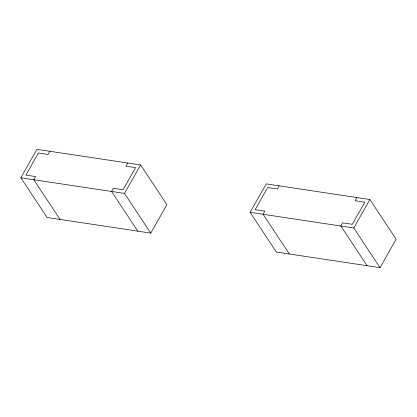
<?xml version="1.0" encoding="UTF-8"?>
<svg xmlns="http://www.w3.org/2000/svg" width="417" height="417" viewBox="0 0 417 417"><rect width="100%" height="100%" fill="white"/><g stroke="black" fill="none" stroke-linecap="round" stroke-linejoin="round"><path stroke-width="0.63" d="M20.85 177.788L36.946 149.333L140.618 164.96L166.883 204.658L150.787 233.113L47.116 217.486L20.85 177.788L124.516 193.415L150.787 233.113M49.91 151.288L48.117 154.452L38.4 152.982L25.88 175.114L35.596 176.579L33.808 179.743L60.079 219.441M127.659 163.005L125.871 166.169L135.588 167.634L123.067 189.761L113.346 188.296L111.558 191.46L137.829 231.159M124.516 193.415L140.618 164.96M250.117 212.342L266.213 183.887L369.884 199.514L396.15 239.212L380.054 267.667L276.382 252.04L250.117 212.342L353.783 227.969L380.054 267.667M279.171 185.841L277.383 189.005L267.667 187.541L255.141 209.668L264.863 211.132L263.075 214.296L289.341 253.995M356.921 197.559L355.133 200.723L364.854 202.188L352.334 224.32L342.612 222.855L340.825 226.014L367.09 265.712M353.783 227.969L369.884 199.514"/></g></svg>
